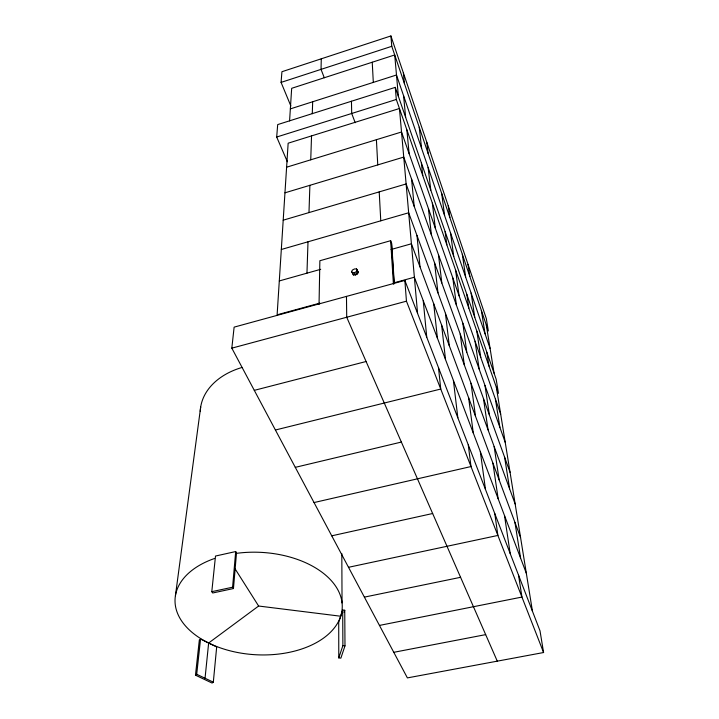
<?xml version="1.0" encoding="UTF-8"?>
<svg xmlns="http://www.w3.org/2000/svg" width="719" height="719" viewBox="0 0 719 719"><rect width="100%" height="100%" fill="white"/><g stroke="black" fill="none" stroke-linecap="round" stroke-linejoin="round"><path stroke-width="1.08" d="M319.038 304.47L319.865 260.736L390.642 240.694L391.684 243.408L394.3 283.556M321.276 58.805L321.034 69.375L324.269 77.715M306.959 273.166L308.002 241.8M308.981 212.59L309.889 185.322M310.743 159.816L311.534 135.909M312.28 113.71L312.675 101.756M289.577 120.891L291.671 88.311L394.713 54.95L398.371 96.31M287.384 161.757L276.689 137.023L277.687 124.594L395.279 87.367L496.182 379.308L498.465 393.365L396.313 99.474L395.279 87.367M290.862 105.99L281.075 82.397L281.929 71.72L390.902 35.95L486.323 318.598L488.327 330.974L391.783 46.313L390.902 35.95M233.45 588.546L236.515 552.893L235.688 551.554L215.502 556.048L211.799 591.665L212.68 592.995L233.45 588.546L232.588 587.216L235.688 551.554M213.318 682.178L216.68 646.956L200.547 639.02L199.343 639.919L195.469 675.168L212.087 683.05L213.318 682.178L196.7 674.278L195.469 675.168M205.041 678.242L208.645 643.002L258.624 606.027L340.689 616.228M231.824 348.149L234.124 327.136L404.851 280.428L540.005 630.815L543.582 652.528L407.394 677.9L231.824 348.149L406.451 301.18L404.851 280.428M196.7 674.278L200.547 639.02M175.418 595.683L200.691 406.99M342.693 610.018L338.712 622.366L338.784 657.885L340.869 658.137L344.985 645.86L344.743 610.269L342.693 610.018L342.882 645.608L338.784 657.885M344.068 612.345L344.743 610.269M357.55 273.84L358.368 272.303L356.516 268.924L354.449 268.96L352.409 270.065L351.582 271.602L353.433 274.982L355.501 274.946L357.55 273.84L356.579 271.512L357.397 269.976M351.582 271.602L352.454 272.654L354.53 272.618L356.579 271.512M281.075 82.397L391.783 46.313M290.35 108.884L396.484 75.001L490.088 348.499M276.689 137.023L396.313 99.474M286.602 167.212L401.526 131.999L500.667 414.09M284.958 192.818L403.745 157.093L505.232 442.383M283.196 220.185L406.127 183.956L510.05 472.302M281.318 249.484L408.671 212.779L515.155 503.974M279.296 280.949L320.719 269.301M391.028 249.52L411.421 243.786L520.574 537.569M319.802 303.13L277.121 314.814L288.148 143.198L399.449 108.506L417.577 313.43M393.94 282.837L414.378 277.237L526.326 573.259M254.292 390.354L366.097 361.504M275.404 430.007L440.747 389.042L438.5 367.661M295.284 467.35L401.364 442.068M314.032 502.554L470.99 466.55L468.267 444.836M331.747 535.826L432.649 513.51M211.799 591.665L232.588 587.216M348.508 567.3L497.881 535.439L494.789 513.591M364.389 597.121L460.582 577.312M379.452 625.422L521.931 597.067L518.561 575.236M393.769 652.313L485.676 634.625M342.882 645.608L344.985 645.86M357.487 271.243L358.368 272.303M234.762 568.334L258.624 606.027M497.287 661.156L346.72 317.25L346.477 296.39M352.454 272.654L353.433 274.982M354.53 272.618L355.501 274.946M356.516 268.924L357.163 270.47M406.451 301.18L543.582 652.528M355.204 122.706L351.708 113.476L351.447 101.244M486.305 324.988L494.079 373.233M496.344 387.271L532.455 611.249M481.362 310.419L485.064 333.814M495.409 399.135L499.885 427.356M504.612 457.203L509.618 488.83M514.939 522.389L520.592 558.079M486.799 352.175L488.992 366.133M468.015 264.385L469.849 276.491M471.116 293.055L474.756 317.322M476.832 331.126L480.786 357.532M484.983 385.465L489.423 415.07M494.142 446.499L499.157 479.915M504.495 515.532L510.202 553.567M462.317 254.265L465.669 277.139M475.061 341.237L479.142 369.036M483.465 398.524L488.057 429.854M492.937 463.198L498.15 498.761M466.847 294.448L468.833 308.127M448.225 205.76L449.851 217.515M450.516 232.875L453.743 256.512M455.576 269.984L459.09 295.788M462.82 323.173L466.784 352.265M471.008 383.236L475.511 416.283M480.328 451.613L485.487 489.477M441.673 193.402L444.594 215.565M452.826 277.956L456.412 305.144M460.223 334.056L464.285 364.866M468.626 397.76L473.273 432.973M445.115 231.572L446.85 244.873M426.753 142.155L428.12 153.453M428.093 167.347L430.798 190.14M432.344 203.144L435.31 228.13M438.464 254.706L441.834 283.034M445.429 313.286L449.276 345.677M453.401 380.432L457.85 417.829M419.222 127.2L421.622 148.447M428.425 208.528L431.4 234.834M434.582 262.902L437.979 292.903M441.619 325.06L445.528 359.599M421.361 162.827L422.781 175.625M433.719 303.804L437.395 338.092M403.377 72.916L404.438 83.638M403.575 95.708L405.651 117.377M406.846 129.78L409.129 153.641M411.574 179.103L414.189 206.335M416.993 235.517L420.004 266.884M423.248 300.686L426.753 337.202M391.388 242.636L394.066 283.879M390.642 240.694L393.428 284.131M372.235 62.229L373.314 82.397M376.405 139.702L377.763 164.912M379.21 191.892L380.773 220.823M341.813 553.567L342.046 602.935M357.343 272.905A2.04 1.168 -22.9 0 1 356.453 273.903M355.492 274.334A2.04 1.168 -22.9 0 1 354.108 274.352M200.259 411.412A70.597 50.851 3.5 0 1 242.051 367.454M236.138 553.396A83.692 51.256 3.1 0 1 341.21 614.448A83.692 51.256 3.1 0 1 212.303 644.709A83.692 51.256 3.1 0 1 214.657 558.447"/></g></svg>
